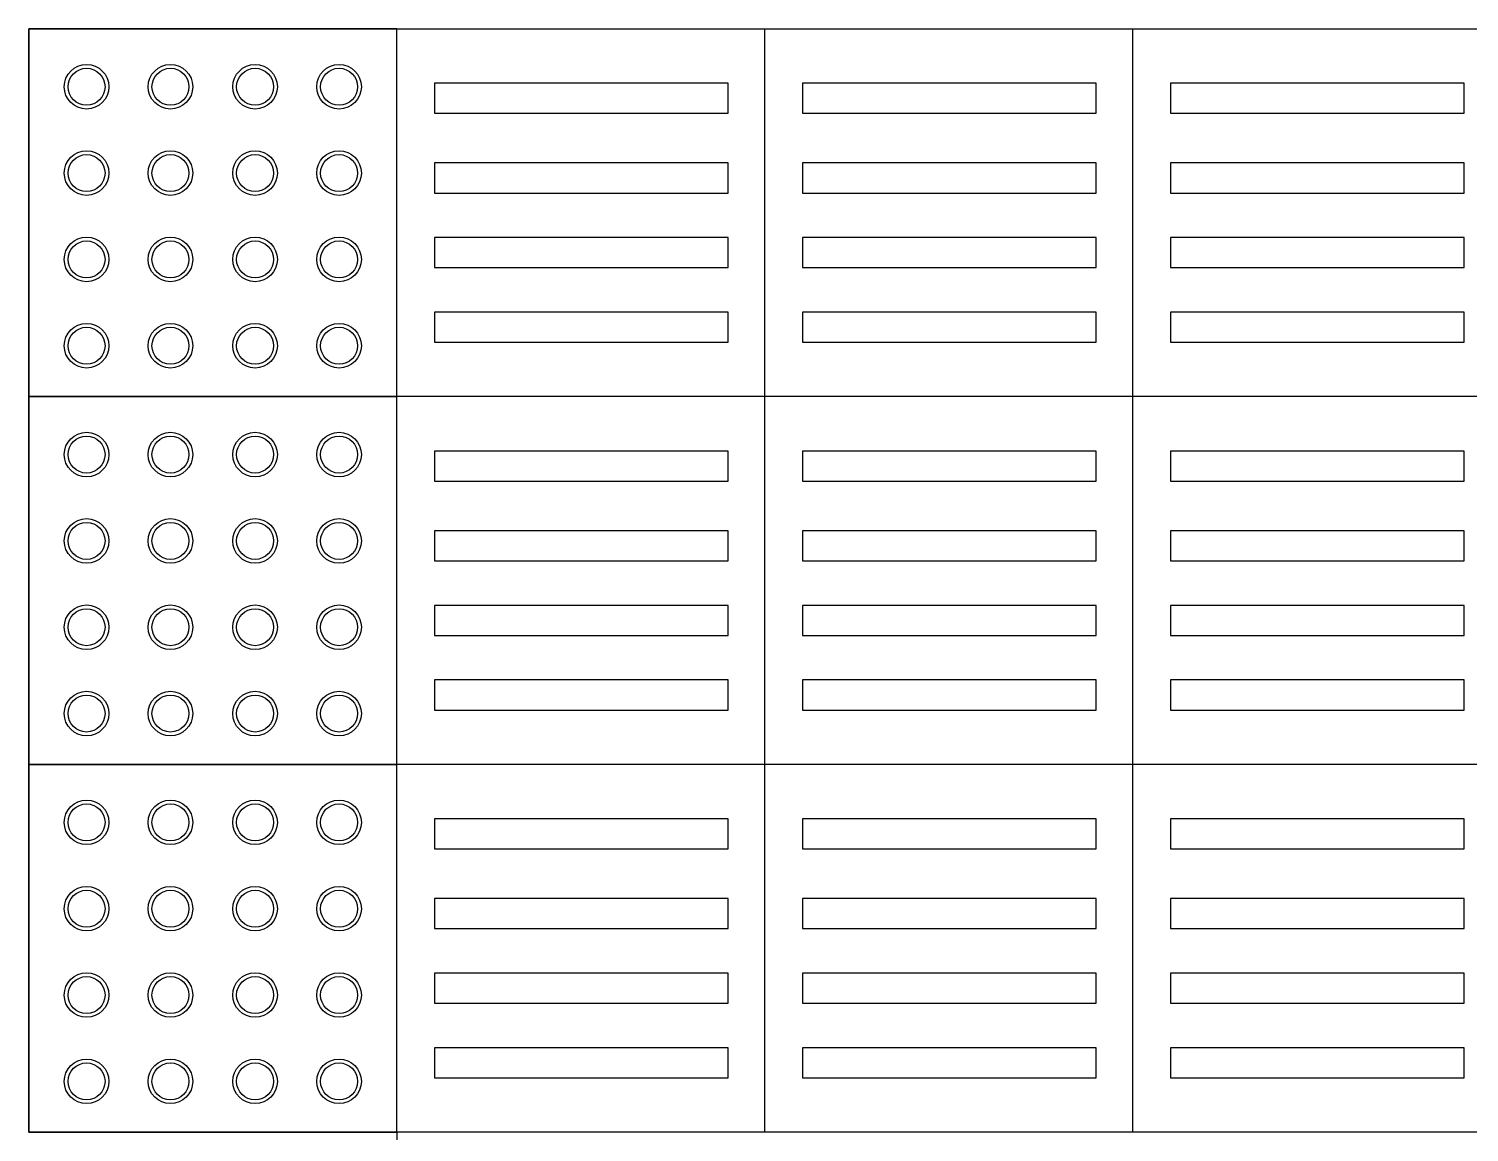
# Model space of a CAD drawing. Header units: metres. Extents: x 341 to 459, y 1341 to 1425.
# Drawn here: x 387.106 to 388.085, y 1374.081 to 1374.831 of the extents above; entities that cross this region are included whole.
import ezdxf

# ---------------------------------------------------------------- set-up
doc = ezdxf.new("R2010")
doc.units = ezdxf.units.M
doc.layers.add('Itens de detalhe', color=7, linetype='Continuous')
doc.layers.add('Notas de texto-1', color=7, linetype='Continuous')

# ---------------------------------------------------------------- blocks, each defined once
blk = doc.blocks.new('piso tatil')
at = {"layer": 'Itens de detalhe', "color": 252, "true_color": 0x939598}
for p, q in [((-124.45766, 25.1971), (-124.70766, 25.1971)), ((-124.70766, 25.1971), (-124.70766, 24.9471)), ((-124.70766, 24.9471), (-124.70766, 25.1971)), ((-124.70766, 25.1971), (-124.45766, 25.1971)), ((-124.70766, 24.9471), (-124.70766, 24.6971)), ((-124.70766, 24.6971), (-124.70766, 24.9471)), ((-124.70766, 24.9471), (-124.45766, 24.9471)), ((-124.45766, 24.9471), (-124.70766, 24.9471)), ((-124.70766, 24.6971), (-124.70766, 24.4471)), ((-124.70766, 24.4471), (-124.70766, 24.6971)), ((-124.70766, 24.6971), (-124.45766, 24.6971)), ((-124.45766, 24.6971), (-124.70766, 24.6971)), ((-124.70766, 24.4471), (-124.45766, 24.4471)), ((-124.45766, 24.4471), (-124.70766, 24.4471)), ((-124.45766, 24.4471), (-124.45766, 24.1971))]:
    blk.add_line(p, q, dxfattribs=at)
at = {"layer": 'Itens de detalhe', "color": 252, "true_color": 0x939598, "extrusion": (0, 0, -1)}
for p, q in [((-124.45766, 24.9471), (-124.45766, 25.1971)), ((-124.45766, 25.1971), (-124.20766, 25.1971)), ((-124.45766, 24.9471), (-124.45766, 25.1971)), ((-124.45766, 25.1971), (-124.20766, 25.1971)), ((-124.20766, 24.9471), (-124.20766, 25.1971)), ((-124.20766, 25.1971), (-123.95766, 25.1971)), ((-124.20766, 24.9471), (-124.20766, 25.1971)), ((-124.20766, 25.1971), (-123.95766, 25.1971)), ((-123.95766, 24.9471), (-123.95766, 25.1971)), ((-123.95766, 25.1971), (-123.70766, 25.1971)), ((-123.95766, 24.9471), (-123.95766, 25.1971)), ((-123.95766, 25.1971), (-123.70766, 25.1971)), ((-124.23249, 25.16012), (-124.432, 25.16012)), ((-124.432, 25.16012), (-124.432, 25.1397)), ((-124.23249, 25.1397), (-124.23249, 25.16012)), ((-123.98249, 25.16012), (-124.182, 25.16012)), ((-124.182, 25.16012), (-124.182, 25.1397)), ((-123.98249, 25.1397), (-123.98249, 25.16012)), ((-123.73249, 25.16012), (-123.932, 25.16012)), ((-123.932, 25.16012), (-123.932, 25.1397)), ((-123.73249, 25.1397), (-123.73249, 25.16012)), ((-124.432, 25.1397), (-124.23249, 25.1397)), ((-124.182, 25.1397), (-123.98249, 25.1397)), ((-123.932, 25.1397), (-123.73249, 25.1397)), ((-124.23249, 25.10589), (-124.432, 25.10589)), ((-124.432, 25.10589), (-124.432, 25.08547)), ((-124.23249, 25.08547), (-124.23249, 25.10589)), ((-123.98249, 25.10589), (-124.182, 25.10589)), ((-124.182, 25.10589), (-124.182, 25.08547)), ((-123.98249, 25.08547), (-123.98249, 25.10589)), ((-123.73249, 25.10589), (-123.932, 25.10589)), ((-123.932, 25.10589), (-123.932, 25.08547)), ((-123.73249, 25.08547), (-123.73249, 25.10589)), ((-124.432, 25.08547), (-124.23249, 25.08547)), ((-124.182, 25.08547), (-123.98249, 25.08547)), ((-123.932, 25.08547), (-123.73249, 25.08547)), ((-124.23249, 25.05519), (-124.432, 25.05519)), ((-124.432, 25.05519), (-124.432, 25.03477)), ((-124.23249, 25.03477), (-124.23249, 25.05519)), ((-123.98249, 25.05519), (-124.182, 25.05519)), ((-124.182, 25.05519), (-124.182, 25.03477)), ((-123.98249, 25.03477), (-123.98249, 25.05519)), ((-123.73249, 25.05519), (-123.932, 25.05519)), ((-123.932, 25.05519), (-123.932, 25.03477)), ((-123.73249, 25.03477), (-123.73249, 25.05519)), ((-124.432, 25.03477), (-124.23249, 25.03477)), ((-124.182, 25.03477), (-123.98249, 25.03477)), ((-123.932, 25.03477), (-123.73249, 25.03477)), ((-124.23249, 25.00449), (-124.432, 25.00449)), ((-124.432, 25.00449), (-124.432, 24.98407)), ((-124.23249, 24.98407), (-124.23249, 25.00449)), ((-123.98249, 25.00449), (-124.182, 25.00449)), ((-124.182, 25.00449), (-124.182, 24.98407)), ((-123.98249, 24.98407), (-123.98249, 25.00449)), ((-123.73249, 25.00449), (-123.932, 25.00449)), ((-123.932, 25.00449), (-123.932, 24.98407)), ((-123.73249, 24.98407), (-123.73249, 25.00449)), ((-124.432, 24.98407), (-124.23249, 24.98407)), ((-124.182, 24.98407), (-123.98249, 24.98407)), ((-123.932, 24.98407), (-123.73249, 24.98407)), ((-124.45766, 24.6971), (-124.45766, 24.9471)), ((-124.45766, 24.6971), (-124.45766, 24.9471)), ((-124.20766, 24.9471), (-124.45766, 24.9471)), ((-124.20766, 24.9471), (-124.45766, 24.9471)), ((-124.20766, 24.6971), (-124.20766, 24.9471)), ((-124.20766, 24.6971), (-124.20766, 24.9471)), ((-123.95766, 24.9471), (-124.20766, 24.9471)), ((-123.95766, 24.9471), (-124.20766, 24.9471)), ((-123.95766, 24.6971), (-123.95766, 24.9471)), ((-123.95766, 24.6971), (-123.95766, 24.9471)), ((-123.70766, 24.9471), (-123.95766, 24.9471)), ((-123.70766, 24.9471), (-123.95766, 24.9471)), ((-124.23249, 24.91012), (-124.432, 24.91012)), ((-124.432, 24.91012), (-124.432, 24.8897)), ((-124.23249, 24.8897), (-124.23249, 24.91012)), ((-123.98249, 24.91012), (-124.182, 24.91012)), ((-124.182, 24.91012), (-124.182, 24.8897)), ((-123.98249, 24.8897), (-123.98249, 24.91012)), ((-123.73249, 24.91012), (-123.932, 24.91012)), ((-123.932, 24.91012), (-123.932, 24.8897)), ((-123.73249, 24.8897), (-123.73249, 24.91012)), ((-124.432, 24.8897), (-124.23249, 24.8897)), ((-124.182, 24.8897), (-123.98249, 24.8897)), ((-123.932, 24.8897), (-123.73249, 24.8897)), ((-124.23249, 24.85589), (-124.432, 24.85589)), ((-124.432, 24.85589), (-124.432, 24.83547)), ((-124.23249, 24.83547), (-124.23249, 24.85589)), ((-123.98249, 24.85589), (-124.182, 24.85589)), ((-124.182, 24.85589), (-124.182, 24.83547)), ((-123.98249, 24.83547), (-123.98249, 24.85589)), ((-123.73249, 24.85589), (-123.932, 24.85589)), ((-123.932, 24.85589), (-123.932, 24.83547)), ((-123.73249, 24.83547), (-123.73249, 24.85589)), ((-124.432, 24.83547), (-124.23249, 24.83547)), ((-124.182, 24.83547), (-123.98249, 24.83547)), ((-123.932, 24.83547), (-123.73249, 24.83547)), ((-124.23249, 24.80519), (-124.432, 24.80519)), ((-124.432, 24.80519), (-124.432, 24.78477)), ((-124.23249, 24.78477), (-124.23249, 24.80519)), ((-123.98249, 24.80519), (-124.182, 24.80519)), ((-124.182, 24.80519), (-124.182, 24.78477)), ((-123.98249, 24.78477), (-123.98249, 24.80519)), ((-123.73249, 24.80519), (-123.932, 24.80519)), ((-123.932, 24.80519), (-123.932, 24.78477)), ((-123.73249, 24.78477), (-123.73249, 24.80519)), ((-124.432, 24.78477), (-124.23249, 24.78477)), ((-124.182, 24.78477), (-123.98249, 24.78477)), ((-123.932, 24.78477), (-123.73249, 24.78477)), ((-124.23249, 24.75449), (-124.432, 24.75449)), ((-124.432, 24.75449), (-124.432, 24.73407)), ((-124.23249, 24.73407), (-124.23249, 24.75449)), ((-123.98249, 24.75449), (-124.182, 24.75449)), ((-124.182, 24.75449), (-124.182, 24.73407)), ((-123.98249, 24.73407), (-123.98249, 24.75449)), ((-123.73249, 24.75449), (-123.932, 24.75449)), ((-123.932, 24.75449), (-123.932, 24.73407)), ((-123.73249, 24.73407), (-123.73249, 24.75449)), ((-124.432, 24.73407), (-124.23249, 24.73407)), ((-124.182, 24.73407), (-123.98249, 24.73407)), ((-123.932, 24.73407), (-123.73249, 24.73407)), ((-124.45766, 24.4471), (-124.45766, 24.6971)), ((-124.45766, 24.4471), (-124.45766, 24.6971)), ((-124.20766, 24.6971), (-124.45766, 24.6971)), ((-124.20766, 24.6971), (-124.45766, 24.6971)), ((-124.20766, 24.4471), (-124.20766, 24.6971)), ((-124.20766, 24.4471), (-124.20766, 24.6971)), ((-123.95766, 24.6971), (-124.20766, 24.6971)), ((-123.95766, 24.6971), (-124.20766, 24.6971)), ((-123.95766, 24.4471), (-123.95766, 24.6971)), ((-123.95766, 24.4471), (-123.95766, 24.6971)), ((-123.70766, 24.6971), (-123.95766, 24.6971)), ((-123.70766, 24.6971), (-123.95766, 24.6971)), ((-124.23249, 24.66012), (-124.432, 24.66012)), ((-124.432, 24.66012), (-124.432, 24.6397)), ((-124.23249, 24.6397), (-124.23249, 24.66012)), ((-123.98249, 24.66012), (-124.182, 24.66012)), ((-124.182, 24.66012), (-124.182, 24.6397)), ((-123.98249, 24.6397), (-123.98249, 24.66012)), ((-123.73249, 24.66012), (-123.932, 24.66012)), ((-123.932, 24.66012), (-123.932, 24.6397)), ((-123.73249, 24.6397), (-123.73249, 24.66012)), ((-124.432, 24.6397), (-124.23249, 24.6397)), ((-124.182, 24.6397), (-123.98249, 24.6397)), ((-123.932, 24.6397), (-123.73249, 24.6397)), ((-124.23249, 24.60589), (-124.432, 24.60589)), ((-124.432, 24.60589), (-124.432, 24.58547)), ((-124.23249, 24.58547), (-124.23249, 24.60589)), ((-123.98249, 24.60589), (-124.182, 24.60589)), ((-124.182, 24.60589), (-124.182, 24.58547)), ((-123.98249, 24.58547), (-123.98249, 24.60589)), ((-123.73249, 24.60589), (-123.932, 24.60589)), ((-123.932, 24.60589), (-123.932, 24.58547)), ((-123.73249, 24.58547), (-123.73249, 24.60589)), ((-124.432, 24.58547), (-124.23249, 24.58547)), ((-124.182, 24.58547), (-123.98249, 24.58547)), ((-123.932, 24.58547), (-123.73249, 24.58547)), ((-124.23249, 24.55519), (-124.432, 24.55519)), ((-124.432, 24.55519), (-124.432, 24.53477)), ((-124.23249, 24.53477), (-124.23249, 24.55519)), ((-123.98249, 24.55519), (-124.182, 24.55519)), ((-124.182, 24.55519), (-124.182, 24.53477)), ((-123.98249, 24.53477), (-123.98249, 24.55519)), ((-123.73249, 24.55519), (-123.932, 24.55519)), ((-123.932, 24.55519), (-123.932, 24.53477)), ((-123.73249, 24.53477), (-123.73249, 24.55519)), ((-124.432, 24.53477), (-124.23249, 24.53477)), ((-124.182, 24.53477), (-123.98249, 24.53477)), ((-123.932, 24.53477), (-123.73249, 24.53477)), ((-124.23249, 24.50449), (-124.432, 24.50449)), ((-124.432, 24.50449), (-124.432, 24.48407)), ((-124.23249, 24.48407), (-124.23249, 24.50449)), ((-123.98249, 24.50449), (-124.182, 24.50449)), ((-124.182, 24.50449), (-124.182, 24.48407)), ((-123.98249, 24.48407), (-123.98249, 24.50449)), ((-123.73249, 24.50449), (-123.932, 24.50449)), ((-123.932, 24.50449), (-123.932, 24.48407)), ((-123.73249, 24.48407), (-123.73249, 24.50449)), ((-124.432, 24.48407), (-124.23249, 24.48407)), ((-124.182, 24.48407), (-123.98249, 24.48407)), ((-123.932, 24.48407), (-123.73249, 24.48407)), ((-124.20766, 24.4471), (-124.45766, 24.4471)), ((-124.20766, 24.4471), (-124.45766, 24.4471)), ((-123.95766, 24.4471), (-124.20766, 24.4471)), ((-123.95766, 24.4471), (-124.20766, 24.4471)), ((-123.70766, 24.4471), (-123.95766, 24.4471)), ((-123.70766, 24.4471), (-123.95766, 24.4471))]:
    blk.add_line(p, q, dxfattribs=at)
at = {"layer": 'Itens de detalhe', "color": 252, "true_color": 0x939598}
for centre, radius in [((-124.66844, 25.1577), 0.01515), ((-124.66844, 25.1577), 0.01256), ((-124.61141, 25.1577), 0.01515), ((-124.61141, 25.1577), 0.01256), ((-124.55392, 25.1577), 0.01515), ((-124.55392, 25.1577), 0.01256), ((-124.49689, 25.1577), 0.01515), ((-124.49689, 25.1577), 0.01256), ((-124.66844, 25.09902), 0.01515), ((-124.66844, 25.09902), 0.01256), ((-124.61141, 25.09902), 0.01515), ((-124.61141, 25.09902), 0.01256), ((-124.55392, 25.09902), 0.01515), ((-124.55392, 25.09902), 0.01256), ((-124.49689, 25.09902), 0.01515), ((-124.49689, 25.09902), 0.01256), ((-124.66844, 25.04034), 0.01515), ((-124.66844, 25.04034), 0.01256), ((-124.61141, 25.04034), 0.01515), ((-124.61141, 25.04034), 0.01256), ((-124.55392, 25.04034), 0.01515), ((-124.55392, 25.04034), 0.01256), ((-124.49689, 25.04034), 0.01515), ((-124.49689, 25.04034), 0.01256), ((-124.66844, 24.98166), 0.01515), ((-124.66844, 24.98166), 0.01256), ((-124.61141, 24.98166), 0.01515), ((-124.61141, 24.98166), 0.01256), ((-124.55392, 24.98166), 0.01515), ((-124.55392, 24.98166), 0.01256), ((-124.49689, 24.98166), 0.01515), ((-124.49689, 24.98166), 0.01256), ((-124.66844, 24.9077), 0.01515), ((-124.66844, 24.9077), 0.01256), ((-124.61141, 24.9077), 0.01515), ((-124.61141, 24.9077), 0.01256), ((-124.55392, 24.9077), 0.01515), ((-124.55392, 24.9077), 0.01256), ((-124.49689, 24.9077), 0.01515), ((-124.49689, 24.9077), 0.01256), ((-124.66844, 24.84902), 0.01515), ((-124.66844, 24.84902), 0.01256), ((-124.61141, 24.84902), 0.01515), ((-124.61141, 24.84902), 0.01256), ((-124.55392, 24.84902), 0.01515), ((-124.55392, 24.84902), 0.01256), ((-124.49689, 24.84902), 0.01515), ((-124.49689, 24.84902), 0.01256), ((-124.66844, 24.79034), 0.01515), ((-124.66844, 24.79034), 0.01256), ((-124.61141, 24.79034), 0.01515), ((-124.61141, 24.79034), 0.01256), ((-124.55392, 24.79034), 0.01515), ((-124.55392, 24.79034), 0.01256), ((-124.49689, 24.79034), 0.01515), ((-124.49689, 24.79034), 0.01256), ((-124.66844, 24.73166), 0.01515), ((-124.66844, 24.73166), 0.01256), ((-124.61141, 24.73166), 0.01515), ((-124.61141, 24.73166), 0.01256), ((-124.55392, 24.73166), 0.01515), ((-124.55392, 24.73166), 0.01256), ((-124.49689, 24.73166), 0.01515), ((-124.49689, 24.73166), 0.01256), ((-124.66844, 24.6577), 0.01515), ((-124.66844, 24.6577), 0.01256), ((-124.61141, 24.6577), 0.01515), ((-124.61141, 24.6577), 0.01256), ((-124.55392, 24.6577), 0.01515), ((-124.55392, 24.6577), 0.01256), ((-124.49689, 24.6577), 0.01515), ((-124.49689, 24.6577), 0.01256), ((-124.66844, 24.59902), 0.01515), ((-124.66844, 24.59902), 0.01256), ((-124.61141, 24.59902), 0.01515), ((-124.61141, 24.59902), 0.01256), ((-124.55392, 24.59902), 0.01515), ((-124.55392, 24.59902), 0.01256), ((-124.49689, 24.59902), 0.01515), ((-124.49689, 24.59902), 0.01256), ((-124.66844, 24.54034), 0.01515), ((-124.66844, 24.54034), 0.01256), ((-124.61141, 24.54034), 0.01515), ((-124.61141, 24.54034), 0.01256), ((-124.55392, 24.54034), 0.01515), ((-124.55392, 24.54034), 0.01256), ((-124.49689, 24.54034), 0.01515), ((-124.49689, 24.54034), 0.01256), ((-124.66844, 24.48166), 0.01515), ((-124.66844, 24.48166), 0.01256), ((-124.61141, 24.48166), 0.01515), ((-124.61141, 24.48166), 0.01256), ((-124.55392, 24.48166), 0.01515), ((-124.55392, 24.48166), 0.01256), ((-124.49689, 24.48166), 0.01515), ((-124.49689, 24.48166), 0.01256)]:
    blk.add_circle(centre, radius, dxfattribs=at)

msp = doc.modelspace()

# ---------------------------------------------------------------- block references
at = {"layer": 'Notas de texto-1', "color": 252, "true_color": 0x939598}
msp.add_blockref('piso tatil', (511.81379, 1349.634), dxfattribs=at)

doc.saveas('drawing.dxf')
